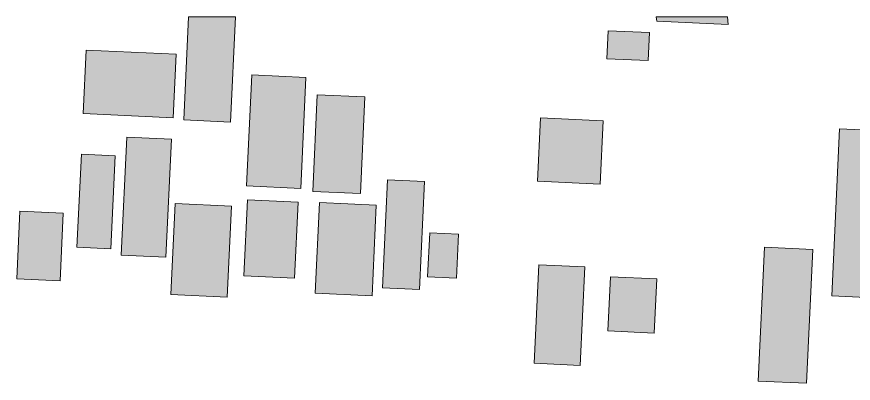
# Model space of a CAD drawing. Header units: metres. Extents: x 305909 to 307171, y 9156037 to 9156671.
# Drawn here: x 306067 to 306185.9, y 9156587.9 to 9156640 of the extents above; entities that cross this region are included whole.
import ezdxf

# ---------------------------------------------------------------- set-up
doc = ezdxf.new("R2010")
doc.units = ezdxf.units.M
doc.layers.add('K-BANGUNAN_LUAR_TAPAK', color=7, linetype='Continuous', lineweight=9, true_color=0xdedede)

msp = doc.modelspace()

# ---------------------------------------------------------------- hatches: boundary and pattern name
at = {"layer": 'K-BANGUNAN_LUAR_TAPAK', "true_color": 0xe8e8e6}
h = msp.add_hatch(color=254, dxfattribs=at)
h.dxf.hatch_style = 1
h.paths.add_polyline_path([(306091.45, 9156640), (306098.11, 9156640), (306097.4, 9156625.03), (306090.77, 9156625.34), (306091.45, 9156640)])
h = msp.add_hatch(color=254, dxfattribs=at)
h.dxf.hatch_style = 1
h.paths.add_polyline_path([(306157.91, 9156640), (306168.02, 9156640), (306168.14, 9156638.89), (306157.97, 9156639.36), (306157.91, 9156640)])
h = msp.add_hatch(color=254, dxfattribs=at)
h.dxf.hatch_style = 1
h.paths.add_polyline_path([(306151.08, 9156638), (306156.94, 9156637.74), (306156.76, 9156633.77), (306150.89, 9156634.04), (306151.08, 9156638)])
h = msp.add_hatch(color=254, dxfattribs=at)
h.dxf.hatch_style = 1
h.paths.add_polyline_path([(306076.9, 9156635.26), (306089.7, 9156634.68), (306089.27, 9156625.65), (306076.48, 9156626.24), (306076.9, 9156635.26)])
h = msp.add_hatch(color=254, dxfattribs=at)
h.dxf.hatch_style = 1
h.paths.add_polyline_path([(306100.42, 9156631.73), (306108.13, 9156631.37), (306107.4, 9156615.62), (306099.68, 9156615.97), (306100.42, 9156631.73)])
h = msp.add_hatch(color=254, dxfattribs=at)
h.dxf.hatch_style = 1
h.paths.add_polyline_path([(306109.73, 9156628.92), (306116.5, 9156628.61), (306115.86, 9156614.89), (306109.09, 9156615.2), (306109.73, 9156628.92)])
h = msp.add_hatch(color=254, dxfattribs=at)
h.dxf.hatch_style = 1
h.paths.add_polyline_path([(306141.46, 9156625.62), (306150.34, 9156625.22), (306149.92, 9156616.24), (306141.05, 9156616.65), (306141.46, 9156625.62)])
h = msp.add_hatch(color=254, dxfattribs=at)
h.dxf.hatch_style = 1
h.paths.add_polyline_path([(306183.96, 9156624.07), (306196.67, 9156623.49), (306195.56, 9156599.76), (306182.85, 9156600.35), (306183.96, 9156624.07)])
h = msp.add_hatch(color=254, dxfattribs=at)
h.dxf.hatch_style = 1
h.paths.add_polyline_path([(306082.67, 9156622.91), (306089.01, 9156622.62), (306088.22, 9156605.83), (306081.89, 9156606.12), (306082.67, 9156622.91)])
h = msp.add_hatch(color=254, dxfattribs=at)
h.dxf.hatch_style = 1
h.paths.add_polyline_path([(306076.21, 9156620.46), (306081.03, 9156620.23), (306080.41, 9156607.05), (306075.59, 9156607.27), (306076.21, 9156620.46)])
h = msp.add_hatch(color=254, dxfattribs=at)
h.dxf.hatch_style = 1
h.paths.add_polyline_path([(306119.7, 9156616.83), (306124.99, 9156616.59), (306124.27, 9156601.25), (306118.99, 9156601.5), (306119.7, 9156616.83)])
h = msp.add_hatch(color=254, dxfattribs=at)
h.dxf.hatch_style = 1
h.paths.add_polyline_path([(306089.55, 9156613.47), (306097.55, 9156613.1), (306096.95, 9156600.19), (306088.94, 9156600.57), (306089.55, 9156613.47)])
h = msp.add_hatch(color=254, dxfattribs=at)
h.dxf.hatch_style = 1
h.paths.add_polyline_path([(306099.8, 9156613.98), (306107.02, 9156613.65), (306106.51, 9156602.85), (306099.29, 9156603.18), (306099.8, 9156613.98)])
h = msp.add_hatch(color=254, dxfattribs=at)
h.dxf.hatch_style = 1
h.paths.add_polyline_path([(306110.04, 9156613.63), (306118.12, 9156613.25), (306117.52, 9156600.35), (306109.44, 9156600.72), (306110.04, 9156613.63)])
h = msp.add_hatch(color=254, dxfattribs=at)
h.dxf.hatch_style = 1
h.paths.add_polyline_path([(306067.49, 9156612.4), (306073.65, 9156612.12), (306073.21, 9156602.47), (306067.03, 9156602.76), (306067.49, 9156612.4)])
h = msp.add_hatch(color=254, dxfattribs=at)
h.dxf.hatch_style = 1
h.paths.add_polyline_path([(306125.71, 9156609.3), (306129.82, 9156609.11), (306129.54, 9156602.88), (306125.41, 9156603.06), (306125.71, 9156609.3)])
h = msp.add_hatch(color=254, dxfattribs=at)
h.dxf.hatch_style = 1
h.paths.add_polyline_path([(306173.28, 9156607.27), (306180.16, 9156606.96), (306179.27, 9156587.94), (306172.39, 9156588.25), (306173.28, 9156607.27)])
h = msp.add_hatch(color=254, dxfattribs=at)
h.dxf.hatch_style = 1
h.paths.add_polyline_path([(306141.22, 9156604.77), (306147.75, 9156604.48), (306147.1, 9156590.47), (306140.56, 9156590.78), (306141.22, 9156604.77)])
h = msp.add_hatch(color=254, dxfattribs=at)
h.dxf.hatch_style = 1
h.paths.add_polyline_path([(306151.41, 9156603.06), (306157.98, 9156602.75), (306157.61, 9156595.07), (306151.04, 9156595.38), (306151.41, 9156603.06)])

# ---------------------------------------------------------------- linework, layer by layer
at = {"layer": 'K-BANGUNAN_LUAR_TAPAK', "color": 9, "lineweight": 9, "true_color": 0xc8c8c6}
for points in [[(306091.45, 9156640), (306098.11, 9156640), (306097.4, 9156625.03), (306090.77, 9156625.34), (306091.45, 9156640)], [(306157.91, 9156640), (306168.02, 9156640), (306168.14, 9156638.89), (306157.97, 9156639.36), (306157.91, 9156640)], [(306151.08, 9156638), (306156.94, 9156637.74), (306156.76, 9156633.77), (306150.89, 9156634.04), (306151.08, 9156638)], [(306076.9, 9156635.26), (306089.7, 9156634.68), (306089.27, 9156625.65), (306076.48, 9156626.24), (306076.9, 9156635.26)], [(306100.42, 9156631.73), (306108.13, 9156631.37), (306107.4, 9156615.62), (306099.68, 9156615.97), (306100.42, 9156631.73)], [(306109.73, 9156628.92), (306116.5, 9156628.61), (306115.86, 9156614.89), (306109.09, 9156615.2), (306109.73, 9156628.92)], [(306141.46, 9156625.62), (306150.34, 9156625.22), (306149.92, 9156616.24), (306141.05, 9156616.65), (306141.46, 9156625.62)], [(306183.96, 9156624.07), (306196.67, 9156623.49), (306195.56, 9156599.76), (306182.85, 9156600.35), (306183.96, 9156624.07)], [(306082.67, 9156622.91), (306089.01, 9156622.62), (306088.22, 9156605.83), (306081.89, 9156606.12), (306082.67, 9156622.91)], [(306076.21, 9156620.46), (306081.03, 9156620.23), (306080.41, 9156607.05), (306075.59, 9156607.27), (306076.21, 9156620.46)], [(306119.7, 9156616.83), (306124.99, 9156616.59), (306124.27, 9156601.25), (306118.99, 9156601.5), (306119.7, 9156616.83)], [(306089.55, 9156613.47), (306097.55, 9156613.1), (306096.95, 9156600.19), (306088.94, 9156600.57), (306089.55, 9156613.47)], [(306099.8, 9156613.98), (306107.02, 9156613.65), (306106.51, 9156602.85), (306099.29, 9156603.18), (306099.8, 9156613.98)], [(306110.04, 9156613.63), (306118.12, 9156613.25), (306117.52, 9156600.35), (306109.44, 9156600.72), (306110.04, 9156613.63)], [(306067.49, 9156612.4), (306073.65, 9156612.12), (306073.21, 9156602.47), (306067.03, 9156602.76), (306067.49, 9156612.4)], [(306125.71, 9156609.3), (306129.82, 9156609.11), (306129.54, 9156602.88), (306125.41, 9156603.06), (306125.71, 9156609.3)], [(306173.28, 9156607.27), (306180.16, 9156606.96), (306179.27, 9156587.94), (306172.39, 9156588.25), (306173.28, 9156607.27)], [(306141.22, 9156604.77), (306147.75, 9156604.48), (306147.1, 9156590.47), (306140.56, 9156590.78), (306141.22, 9156604.77)], [(306151.41, 9156603.06), (306157.98, 9156602.75), (306157.61, 9156595.07), (306151.04, 9156595.38), (306151.41, 9156603.06)]]:
    msp.add_lwpolyline(points, close=True, dxfattribs=at)

doc.saveas('drawing.dxf')
